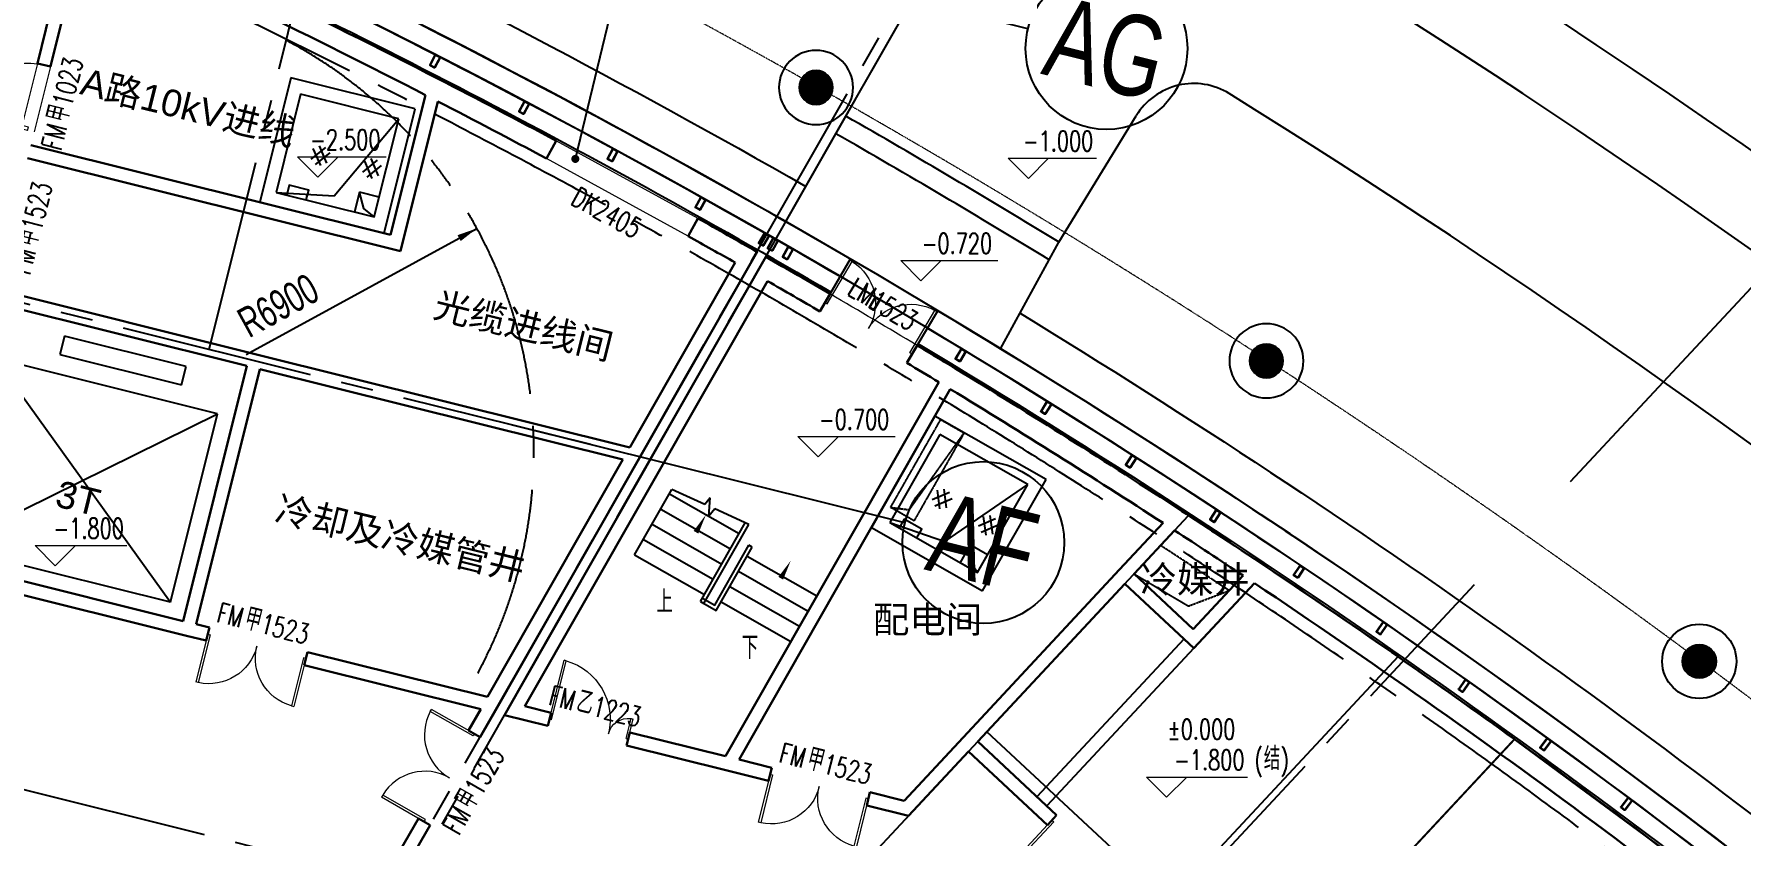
# Model space of a CAD drawing. Extents: x 138868 to 1251000, y -188972 to 132579.
# Drawn here: x 260210 to 285527, y -85706 to -73819 of the extents above; entities that cross this region are included whole.
import ezdxf
from ezdxf.enums import TextEntityAlignment as Align

# ---------------------------------------------------------------- set-up
doc = ezdxf.new("R2010")
doc.units = 0
for name, pattern in [('CENTER2', [28.575, 19.05, -3.175, 3.175, -3.175]), ('DASH', [0.35, 0.25, -0.1]), ('DASHDOT', [1, 0.5, -0.25, 0, -0.25])]:
    doc.linetypes.add(name, pattern=pattern)
doc.layers.get('0').update_dxf_attribs({"color": 8})
doc.layers.get('Defpoints').update_dxf_attribs({"color": 8})
for name, color, linetype in [('#幕墙线-平面', 8, 'Continuous'), ('#文字', 8, 'Continuous'), ('#标注', 8, 'Continuous'), ('#轴线', 8, 'CENTER2'), ('A-FLOR', 8, 'Continuous'), ('A-FLOR-GRND', 8, 'Continuous'), ('A-FLOR-OVHD', 8, 'DASH'), ('A-FLOR-UNDR', 8, 'Continuous'), ('A-ROAD', 8, 'Continuous'), ('A-THERMAL', 8, 'Continuous'), ('COLUMN', 8, 'Continuous'), ('CURTWALL', 8, 'Continuous'), ('DIM_LEAD', 8, 'Continuous'), ('DIM_SYMB', 8, 'Continuous'), ('E-EQPM-DIMS', 8, 'Continuous'), ('E-电缆排管', 8, 'Continuous'), ('EQUIP-箱柜', 8, 'Continuous'), ('EVTR', 8, 'Continuous'), ('PUB_HATCH', 8, 'Continuous'), ('STAIR', 8, 'Continuous'), ('WINDOW_TEXT', 8, 'Continuous'), ('数据中心轮廓线', 8, 'Continuous')]:
    doc.layers.add(name, color=color, linetype=linetype)
for name, color, linetype, lineweight in [('DIM_ELEV', 8, 'Continuous', 5), ('DOOR_FIRE', 8, 'Continuous', 13), ('DOOR_FIRE_TEXT', 8, 'Continuous', 9), ('DOTE', 8, 'DASHDOT', 5), ('PUB_TEXT', 8, 'Continuous', 5), ('WALL', 8, 'Continuous', 30), ('WINDOW', 8, 'Continuous', 13)]:
    doc.layers.add(name, color=color, linetype=linetype, lineweight=lineweight)
doc.styles.add('#文字', font='jrs.shx', dxfattribs={"width": 0.7, "bigfont": 'hztxt.shx'})
doc.styles.add('_TCH_DIM', font='SIMPLEX', dxfattribs={"bigfont": 'GBCBIG'})
doc.styles.add('_TCH_WINDOW', font='SIMPLEX', dxfattribs={"height": 3.5, "bigfont": 'GBCBIG'})
doc.styles.add('JHZX', font='jrs.shx', dxfattribs={"width": 0.6, "bigfont": 'jhz.shx'})
doc.styles.get("Standard").update_dxf_attribs({"font": 'arial.ttf'})
doc.dimstyles.new('JZBZ-300', dxfattribs={"dimscale": 300, "dimtxt": 3, "dimasz": 1.5, "dimexe": 1, "dimexo": 1, "dimgap": 0.5, "dimtad": 1, "dimdec": 0, "dimdsep": 46, "dimtxsty": 'JHZX', "dimblk1": 'ARCHTICK', "dimblk2": 'ARCHTICK', "dimsah": 1, "dimcen": 0, "dimclrd": 1, "dimclre": 1, "dimclrt": 2, "dimadec": 1, "dimazin": 2, "dimtfac": 1, "dimtdec": 0, "dimtix": 1, "dimtmove": 0, "dimatfit": 3, "dimfxl": 1, "dimtolj": 1, "dimlwd": -1, "dimlwe": -1, "dimarcsym": 1})

# ---------------------------------------------------------------- blocks, each defined once
blk = doc.blocks.new('E-DK')
at = {"layer": 'E-EQPM-DIMS', "ltscale": 100}
blk.add_lwpolyline([(132905, 58716), (132905, 58866), (133205, 58866), (133205, 58716)], dxfattribs=at)
at = {"layer": 'E-电缆排管'}
for p, q in [((131666, 60416), (133566, 60416)), ((131666, 58516), (131666, 60416)), ((133566, 60416), (133566, 58516)), ((131866, 58716), (131866, 60216)), ((131866, 60216), (133366, 60216)), ((132518, 58875), (131866, 60216)), ((133366, 60216), (133366, 58716)), ((131953, 59320), (132121, 59542)), ((132028, 59539), (132197, 59318)), ((132741, 59320), (132910, 59542)), ((132817, 59539), (132985, 59318)), ((131949, 59479), (132117, 59257)), ((132032, 59260), (132201, 59482)), ((132737, 59479), (132906, 59257)), ((132821, 59260), (132989, 59482)), ((133366, 58716), (132518, 58875)), ((133566, 58516), (131666, 58516)), ((133366, 58716), (131866, 58716))]:
    blk.add_line(p, q, dxfattribs=at)
at = {"layer": 'EQUIP-箱柜'}
blk.add_lwpolyline([(132166, 59016), (132166, 58716), (131866, 58716), (131866, 59016)], close=True, dxfattribs=at)
blk.add_lwpolyline([(131866, 58716), (132047, 58799), (132166, 59016)], dxfattribs=at)
blk = doc.blocks.new('_YZH')
blk.add_circle((0, 0), 0.5)
at = {"layer": 'PUB_HATCH', "const_width": 0.5}
blk.add_lwpolyline([(-0.25, 0, 1), (0.25, 0, 1)], format="xyb", close=True, dxfattribs=at)
blk = doc.blocks.new('col-ll')
at = {"layer": 'CURTWALL'}
blk.add_circle((0, 0), 550, dxfattribs=at)
at = {"layer": 'COLUMN', "xscale": 500, "yscale": 500, "zscale": 500}
blk.add_blockref('_YZH', (0, 0), dxfattribs=at)
blk = doc.blocks.new('$DorLib2D$00000002')
for p, q in [((-0.5, 0), (-0.5, 0.4875)), ((-0.475, 0.4875), (-0.5, 0.4875)), ((-0.475, 0), (-0.475, 0.4875)), ((0.475, 0), (0.475, 0.4875)), ((0.475, 0.4875), (0.5, 0.4875)), ((0.5, 0), (0.5, 0.4875)), ((-0.5, 0), (-0.475, 0)), ((0.5, 0), (0.475, 0))]:
    blk.add_line(p, q)
for centre, start, end in [((-0.4875, 0), 0, 88.53072), ((0.4875, 0), 91.46928, 180)]:
    blk.add_arc(centre, 0.4875, start, end)
blk = doc.blocks.new('$DorLib2D$00000001')
for p, q in [((0.45, 0.975), (0.5, 0.975)), ((0.45, 0), (0.45, 0.975)), ((0.5, 0), (0.5, 0.975)), ((0.5, 0), (0.45, 0))]:
    blk.add_line(p, q)
blk.add_arc((0.475, 0), 0.975, 91.4693, 180)
blk = doc.blocks.new('$DorLib2D$00000225')
for p, q in [((0.475, -0.001), (0.475, 0.752)), ((0.475, 0.752), (0.5, 0.752)), ((0.5, -0.001), (0.5, 0.752)), ((-0.5, 0), (-0.5, 0.252)), ((-0.475, 0.252), (-0.5, 0.252)), ((-0.475, 0), (-0.475, 0.252)), ((-0.475, 0), (-0.5, 0)), ((0.475, -0.001), (0.5, -0.001))]:
    blk.add_line(p, q)
for centre, radius, start, end in [((0.505, -0.002), 0.755, 92.2493, 179.7238), ((-0.501, 0.003), 0.251, 359.7899, 84.0974)]:
    blk.add_arc(centre, radius, start, end)
blk = doc.blocks.new('$WINLIB2D$00000007')
for points in [[(-0.5, 0.5), (0.5, 0.5)], [(-0.5, 0.5), (-0.5, -0.5)], [(0.5, 0.5), (0.5, -0.5)], [(-0.5, -0.5), (0.5, -0.5)]]:
    blk.add_lwpolyline(points)
blk = doc.blocks.new('A$C27be4f04')
at = {"layer": 'A-FLOR'}
for points in [[(68247, -25614), (65541, -23090), (68532, -19883, -0.007469), (71639, -21977), (68247, -25614)], [(44004, -54691), (73367, -23202, 0.004225), (71639, -21977), (68247, -25614), (65541, -23090), (62507, -26344), (57150, -25009), (46074, -44427), (43111, -49620), (43112, -49621), (41533, -52388)]]:
    blk.add_lwpolyline(points, format="xyb", close=True, dxfattribs=at)
blk.add_lwpolyline([(73367, -23202, 30, 30, -0.015695), (79603, -28005, 30, 30, -0.432715), (80317, -38770, 30, 30, 0), (80317, -38770, 30, 30, 0), (58913, -61723, 30, 30, 0), (58689, -61953, 30, 30, 0), (58356, -62261, 30, 30, -0.359534), (48935, -62499, 30, 30, 0.018226), (44260, -59101, 30, 30, 0), (41530, -57344, 30, 30, 0), (45928, -52631, 30, 30, 0), (45913, -52643, 30, 30, 0), (73367, -23202, 0, 0, 0)], format="xyseb", dxfattribs=at)
at = {"layer": 'A-FLOR-GRND', "ltscale": 5}
for points in [[(54719, -10736, -0.01815), (62855, -15006, -0.017755)], [(66034, -16886, -0.03477), (80365, -27078, -0.432715), (81195, -39589), (59791, -62541, -0.3894), (48195, -63444, 0.026639), (41387, -58667)]]:
    blk.add_lwpolyline(points, format="xyb", dxfattribs=at)
at = {"layer": 'A-FLOR-OVHD'}
blk.add_lwpolyline([(64113, -19765), (64856, -18462), (65203, -18660), (64460, -19963)], close=True, dxfattribs=at)
for points in [[(64113, -19765), (64391, -19799), (65203, -18660)], [(67724, -20750), (68531, -21227), (69133, -20998)]]:
    blk.add_lwpolyline(points, dxfattribs=at)
blk.add_lwpolyline([(68601, -21569), (67724, -20750), (68117, -20329, -0.002438), (69133, -20998), (68601, -21569)], format="xyb", dxfattribs=at)
at = {"layer": 'A-FLOR-UNDR'}
for p, q in [((68465, -21715), (66283, -24055)), ((68611, -21851), (66429, -24192))]:
    blk.add_line(p, q, dxfattribs=at)
at = {"layer": 'A-ROAD'}
for p, q in [((63450, -13963), (64540, -12057)), ((66610, -15832), (67755, -13957))]:
    blk.add_line(p, q, dxfattribs=at)
for centre, radius, start, end in [((0, -124900), 138000, 47.40447, 120.2107), ((68609, -14479), 1000, 58.1459, 148.5866), ((0, -124900), 131000, 44.52174, 58.14589)]:
    blk.add_arc(centre, radius, start, end, dxfattribs=at)
at = {"layer": 'A-THERMAL', "ltscale": 5}
for points in [[(51693, -11404), (51858, -11445), (52026, -10769, -0.025167), (63231, -16574, -0.025167)], [(64522, -17338, -0.036873), (79622, -27982, -0.432715), (80339, -38791), (58935, -61743, -0.3894), (48917, -62523, 0.028138), (41603, -57425, 0.028138)]]:
    blk.add_lwpolyline(points, format="xyb", dxfattribs=at)
at = {"layer": 'CURTWALL'}
for points in [[(51935, -10431, -0.025611), (63367, -16341)], [(64661, -17106, -0.036873), (79793, -27774, -0.432715), (80537, -38975), (59133, -61928, -0.3894), (48750, -62735, 0.028138), (41461, -57654, 0.028138)]]:
    blk.add_lwpolyline(points, format="xyb", dxfattribs=at)
at = {"layer": 'DIM_ELEV'}
for p, q in [((55616, -14866), (55316, -14566)), ((55316, -14566), (56632, -14566)), ((55616, -14866), (55916, -14566)), ((66156, -14886), (65856, -14586)), ((65856, -14586), (67165, -14586)), ((66156, -14886), (66456, -14586)), ((64563, -16403), (64263, -16103)), ((64263, -16103), (65704, -16103)), ((64563, -16403), (64863, -16103)), ((63038, -19014), (62738, -18714)), ((62738, -18714), (64179, -18714)), ((63038, -19014), (63338, -18714)), ((51722, -20629), (51422, -20329)), ((51422, -20329), (52785, -20329)), ((51722, -20629), (52022, -20329)), ((68206, -24063), (67906, -23763)), ((67906, -23763), (69408, -23763)), ((68206, -24063), (68506, -23763))]:
    blk.add_line(p, q, dxfattribs=at)
at = {"layer": 'DIM_LEAD'}
blk.add_line((59436, -14597), (60405, -10611), dxfattribs=at)
at = {"layer": 'DIM_LEAD', "const_width": 60}
blk.add_lwpolyline([(59429, -14626, 1), (59443, -14568, 1)], format="xyb", close=True, dxfattribs=at)
at = {"layer": 'DIM_SYMB', "elevation": -1683}
blk.add_lwpolyline([(60795, -20889, 0, 0, 0), (61374, -19872, 0, 80, 0), (61226, -20133, 0, 0, 0)], format="xyseb", dxfattribs=at)
at = {"layer": 'DIM_SYMB'}
blk.add_lwpolyline([(62052, -21571, 0, 0, 0), (62631, -20555, 0, 80, 0), (62483, -20815, 0, 0, 0)], format="xyseb", dxfattribs=at)
at = {"layer": 'DOOR_FIRE'}
for p, q in [((51456, -13180), (51214, -14150)), ((51650, -13228), (51408, -14198))]:
    blk.add_line(p, q, dxfattribs=at)
at = {"layer": 'DOTE'}
blk.add_arc((0, -124900), 127950, 43.11527, 122.86793, dxfattribs=at)
at = {"layer": 'EVTR'}
for p, q in [((51860, -17223), (51791, -17499)), ((53665, -17673), (51860, -17223)), ((54128, -18376), (50829, -17553)), ((50829, -17553), (53432, -21170)), ((51791, -17499), (53596, -17949)), ((53596, -17949), (53665, -17673)), ((50133, -20348), (54128, -18376)), ((53432, -21170), (54128, -18376)), ((53432, -21170), (50133, -20348))]:
    blk.add_line(p, q, dxfattribs=at)
at = {"layer": 'STAIR'}
for p, q in [((62558, -15527), (63450, -13963)), ((65745, -17412), (66610, -15832)), ((60316, -20466), (60867, -19501)), ((60832, -19563), (61865, -20152)), ((61357, -19723), (60867, -19501)), ((61437, -19625), (61357, -19723)), ((61417, -19893), (61437, -19625)), ((60703, -19789), (61736, -20378)), ((61291, -21160), (61956, -19993)), ((61503, -19788), (61417, -19893)), ((62011, -20018), (61503, -19788)), ((60445, -20240), (61479, -20830)), ((60574, -20014), (61608, -20604)), ((61343, -21190), (62011, -20018)), ((61402, -21085), (62011, -20018)), ((60316, -20466), (61350, -21056)), ((61986, -20486), (63020, -21076)), ((62060, -20356), (62008, -20326)), ((61857, -20712), (62891, -21301)), ((61728, -20938), (62762, -21527)), ((61291, -21160), (61343, -21190)), ((61599, -21163), (62633, -21753))]:
    blk.add_line(p, q, dxfattribs=at)
for points in [[(61291, -21160), (61525, -21294), (62060, -20356)], [(61320, -21108), (61503, -21212), (62008, -20326)]]:
    blk.add_lwpolyline(points, dxfattribs=at)
for radius, start, end in [(127800, 58.58663, 60.23275), (127500, 58.58024, 60.23259)]:
    blk.add_arc((0, -124900), radius, start, end, dxfattribs=at)
at = {"layer": 'WALL'}
for p, q in [((51807, -11773), (51456, -13180)), ((51650, -13228), (52025, -11724)), ((51456, -13180), (51650, -13228)), ((57213, -13650), (56696, -15723)), ((57396, -13744), (56842, -15966)), ((56696, -15723), (51360, -14393)), ((59006, -14590), (59150, -14327)), ((56842, -15966), (51311, -14587)), ((61255, -15479), (61111, -15742)), ((58385, -22843), (62261, -16048)), ((60245, -18875), (61808, -16135)), ((60381, -19040), (62131, -15974)), ((58689, -22713), (62286, -16408)), ((54709, -17495), (50828, -16527)), ((63063, -16858), (63215, -16600)), ((54563, -17665), (50779, -16721)), ((64506, -17364), (64354, -17622)), ((54563, -17665), (53620, -21449)), ((54757, -17713), (53814, -21497)), ((60245, -18875), (54709, -17495)), ((60142, -19056), (54757, -17713)), ((61663, -23454), (64827, -17907)), ((61864, -23504), (64998, -18011)), ((58135, -22575), (60142, -19056)), ((58271, -22740), (60381, -19040)), ((67509, -20687), (68154, -19995)), ((67724, -20750), (68324, -20106)), ((53620, -21449), (49836, -20505)), ((53668, -21667), (49593, -20651)), ((65190, -23174), (67509, -20687)), ((67724, -20750), (68601, -21569)), ((65405, -23237), (67587, -20896)), ((67587, -20896), (68611, -21851)), ((68601, -21569), (69341, -20776)), ((68611, -21851), (69509, -20888)), ((54008, -21546), (53814, -21497)), ((53668, -21667), (53960, -21740)), ((53960, -21740), (54008, -21546)), ((55463, -21909), (55415, -22103)), ((58135, -22575), (55463, -21909)), ((55415, -22103), (58032, -22755)), ((58032, -22755), (57851, -23072)), ((58025, -23171), (58271, -22740)), ((59078, -22810), (58689, -22713)), ((58385, -22843), (59029, -23004)), ((59029, -23004), (59078, -22810)), ((57851, -23072), (58025, -23171)), ((60242, -23100), (60194, -23294)), ((61663, -23454), (60242, -23100)), ((64313, -24115), (65190, -23174)), ((66575, -24328), (65405, -23237)), ((60194, -23294), (61688, -23667)), ((62351, -23626), (61864, -23504)), ((64379, -24337), (65269, -23383)), ((65269, -23383), (66439, -24474)), ((61688, -23667), (62302, -23820)), ((62302, -23820), (62351, -23626)), ((63806, -23989), (63758, -24183)), ((64313, -24115), (63806, -23989)), ((63758, -24183), (64379, -24337)), ((57108, -24375), (56759, -24986)), ((56933, -25086), (57282, -24474)), ((57282, -24474), (57108, -24375)), ((66439, -24474), (66575, -24328))]:
    blk.add_line(p, q, dxfattribs=at)
for radius, start, end in [(125400, 62.75884, 65.47785), (125100, 62.78433, 65.35914), (125400, 61.85582, 62.75884), (125100, 61.85713, 62.69022), (125400, 60.3, 60.75923), (125100, 60.3916, 60.75791), (125400, 59.72767, 60.23146), (125100, 59.72849, 60.1397), (125400, 58.74508, 59.04231), (125100, 58.78843, 59.04148), (125400, 56.92659, 58.74508), (125100, 56.98912, 58.69679), (125400, 56.27732, 56.92659), (125100, 56.33869, 56.89613), (125400, 50.59548, 56.27732), (125100, 50.59548, 56.24587)]:
    blk.add_arc((0, -124900), radius, start, end, dxfattribs=at)
at = {"layer": 'WINDOW'}
blk.add_arc((0, -124900), 125400, 59.04231, 59.72767, dxfattribs=at)
at = {"layer": '数据中心轮廓线'}
for p, q in [((63215, -16600), (63518, -16081)), ((64506, -17364), (64815, -16849))]:
    blk.add_line(p, q, dxfattribs=at)
for points in [[(52009, -10135, -0.02572), (63518, -16081, -0.02572)], [(64815, -16849, -0.036873), (79984, -27542, -0.432715), (80756, -39179), (59352, -62132, -0.3894), (48565, -62971, 0.028129), (41306, -57911, 0.028129)]]:
    blk.add_lwpolyline(points, format="xyb", dxfattribs=at)
at = {"layer": 'COLUMN', "xscale": -1}
for p, rotation in [((63006, -13538), 351.9999999999999), ((69687, -17592), 348.5000000000001)]:
    blk.add_blockref('col-ll', p, dxfattribs=dict(at, rotation=rotation))
at = {"layer": 'COLUMN', "rotation": 302.000000000193}
blk.add_blockref('col-ll', (76108, -22047), dxfattribs=at)
at = {"layer": 'DOOR_FIRE', "zscale": 200}
for name, p, xscale, yscale, rotation in [('$DorLib2D$00000001', (51432, -13689), -999.9999999999999, 999.9999999999999, 76.00000000004279), ('$DorLib2D$00000002', (54711, -21824), -1500, 1500, 166.0000000000203), ('$DorLib2D$00000225', (59636, -23052), -1200, 1200, 346.0000000000892), ('$DorLib2D$00000002', (57567, -23773), 1500, 1500, 60.30000000565796), ('$DorLib2D$00000002', (63054, -23904), -1500.000000000001, 1500.000000000001, 166.0000000000902), ('$DorLib2D$00000002', (67055, -24913), -1500, 1500, 137.0000000001537)]:
    blk.add_blockref(name, p, dxfattribs=dict(at, xscale=xscale, yscale=yscale, rotation=rotation))
at = {"layer": 'PUB_HATCH', "xscale": -1}
for p, rotation in [((170198, -104329), 345.9999961434531), ((150855, -137067), 330.300000127285)]:
    blk.add_blockref('E-DK', p, dxfattribs=dict(at, rotation=rotation))
at = {"layer": 'WINDOW'}
ref = blk.add_blockref('$WINLIB2D$00000007', (60131, -15035), dxfattribs=dict(at, xscale=-2400, yscale=300, zscale=2400, rotation=331.3075232254189))
ref.add_attrib('A', 'DK2405', (59346, -15259), dxfattribs={"layer": 'WINDOW_TEXT', "height": 297.5, "rotation": 331.3075, "style": '_TCH_WINDOW', "width": 0.705882})
ref = blk.add_blockref('$DorLib2D$00000002', (63785, -17111), dxfattribs=dict(at, xscale=-1500, yscale=1500, zscale=1500, rotation=329.3849856238565))
ref.add_attrib('A', 'LM1523', (63454, -16601), dxfattribs={"layer": 'WINDOW_TEXT', "height": 297.5, "rotation": 329.385, "style": '_TCH_WINDOW', "width": 0.705882})
at = {"layer": 'DOOR_FIRE_TEXT', "style": '_TCH_WINDOW', "width": 0.705882}
for s, rotation, p in [('1023', 76, (51965, -13840)), ('FM', 76, (51804, -14486)), ('1523', 76, (51507, -15684)), ('FM', 76, (51346, -16330)), ('FM', 346, (54098, -21460)), ('1523', 346, (54744, -21621)), ('FM', 346, (59023, -22688)), ('1223', 346, (59668, -22849)), ('FM', 346, (62441, -23540)), ('1523', 60.3, (58040, -24063)), ('1523', 346, (63087, -23701)), ('FM', 60.3, (57710, -24641))]:
    blk.add_text(s, height=297.5, rotation=rotation, dxfattribs=at).set_placement(p)
at = {"layer": 'DOOR_FIRE_TEXT', "style": '_TCH_WINDOW'}
for s, rotation, p in [('甲', 76, (51905, -14078)), ('甲', 76, (51447, -15922)), ('甲', 346, (54506, -21562)), ('乙', 346, (59430, -22789)), ('甲', 346, (62849, -23642)), ('甲', 60.3, (57918, -24276))]:
    blk.add_text(s, height=338, rotation=rotation, dxfattribs=at).set_placement(p)
at = {"layer": 'PUB_TEXT'}
for s, p in [('A路10kV进线', (52069, -13631)), ('光缆进线间', (57309, -16937)), ('3T', (51699, -19743)), ('冷却及冷媒管井', (54961, -19960))]:
    blk.add_text(s, height=396.5, rotation=346.1256, dxfattribs=at).set_placement(p)
at = {"layer": 'PUB_TEXT', "style": '_TCH_DIM', "width": 0.705882}
for s, height, p in [('-2.500', 297.5, (55502, -14461)), ('-1.000', 297.5, (66075, -14481)), ('-0.720', 297.5, (64574, -15998)), ('-0.700', 297.5, (63049, -18609)), ('-1.800', 297.5, (51695, -20224)), ('%%P0.000', 297.5, (68218, -23203)), ('-1.800', 297.5, (68318, -23658)), ('(', 298, (69508, -23658)), (')', 298, (69894, -23658))]:
    blk.add_text(s, height=height, dxfattribs=at).set_placement(p)
at = {"layer": 'PUB_TEXT'}
for s, p in [('冷媒井', (67819, -21029)), ('配电间', (63850, -21625))]:
    blk.add_text(s, height=396.5, dxfattribs=at).set_placement(p)
at = {"layer": 'PUB_TEXT', "style": '_TCH_DIM'}
for s, p in [('上', (60639, -21330)), ('下', (61905, -22012)), ('结', (69648, -23658))]:
    blk.add_text(s, height=338, dxfattribs=at).set_placement(p)
blk = doc.blocks.new('*U3166')
blk.add_line((0, -20), (0, 0))
blk.add_circle((0, -24), 4)
at = {"style": 'JHZX', "width": 0.75}
blk.add_attdef('AXES', text='', height=4, dxfattribs=at).set_placement((0, -24), align=Align.MIDDLE_CENTER)
blk = doc.blocks.new('*U3167')
blk.add_line((20, 0), (0, 0))
blk.add_circle((24, 0), 4)
at = {"style": 'JHZX', "width": 0.75}
blk.add_attdef('AXES', text='', height=4, dxfattribs=at).set_placement((24, 0), align=Align.MIDDLE_CENTER)
blk = doc.blocks.new('_ARCHTICK')
at = {"color": 0, "linetype": 'ByBlock', "const_width": 0.15}
blk.add_lwpolyline([(-0.5, -0.5), (0.5, 0.5)], dxfattribs=at)
blk = doc.blocks.new('*D3348')
at = {"layer": '#标注', "ltscale": 300, "transparency": 16777216}
for p, q in [((146691, -69158), (145494, -66906)), ((299030, -89214), (300769, -87349))]:
    blk.add_line(p, q, dxfattribs=at)
blk.add_arc((208802, -185972), 134550, 47, 118, dxfattribs=at)
at = {"layer": 'Defpoints', "color": 0, "ltscale": 300, "transparency": 16777216}
for p in [(253347, -59009), (146832, -69423), (298826, -89433), (208802, -185972)]:
    blk.add_point(p, dxfattribs=at)
at = {"layer": '#标注', "ltscale": 300, "transparency": 16777216, "xscale": 450, "yscale": 450, "zscale": 450}
for p, rotation in [((145635, -67171), 207.9999999999996), ((300565, -87568), 316.9999999936651)]:
    blk.add_blockref('_ARCHTICK', p, dxfattribs=dict(at, rotation=rotation))
at = {"layer": '#标注', "ltscale": 300, "transparency": 16777216, "insert": (226443, -51978), "char_height": 900, "attachment_point": 5, "rotation": 352.5, "style": 'JHZX'}
blk.add_mtext('\\A1;71°', dxfattribs=at)
blk = doc.blocks.new('*D3349')
at = {"layer": '#标注', "ltscale": 300, "transparency": 16777216}
for p, q in [((274351, -71052), (275020, -69879)), ((299030, -89214), (299951, -88226))]:
    blk.add_line(p, q, dxfattribs=at)
blk.add_arc((208802, -185972), 133350, 47, 60.3, dxfattribs=at)
at = {"layer": 'Defpoints', "color": 0, "ltscale": 300, "transparency": 16777216}
for p in [(274203, -71312), (291936, -81707), (298826, -89433), (208802, -185972)]:
    blk.add_point(p, dxfattribs=at)
at = {"layer": '#标注', "ltscale": 300, "transparency": 16777216, "xscale": 450, "yscale": 450, "zscale": 450}
for p, rotation in [((274871, -70140), 150.2999999171138), ((299746, -88446), 316.9999999936651)]:
    blk.add_blockref('_ARCHTICK', p, dxfattribs=dict(at, rotation=rotation))
at = {"layer": '#标注', "ltscale": 300, "transparency": 16777216, "insert": (288196, -78087), "char_height": 900, "attachment_point": 5, "rotation": 323.65, "style": 'JHZX'}
blk.add_mtext('\\A1;13.3°', dxfattribs=at)
blk = doc.blocks.new('*D3350')
at = {"layer": '#标注', "ltscale": 300, "transparency": 16777216}
for p, q in [((240808, -57601), (241135, -56292)), ((274351, -71052), (275020, -69879))]:
    blk.add_line(p, q, dxfattribs=at)
blk.add_arc((208802, -185972), 133350, 60.3, 76, dxfattribs=at)
at = {"layer": 'Defpoints', "color": 0, "ltscale": 300, "transparency": 16777216}
for p in [(240736, -57893), (264031, -64596), (274203, -71312), (208802, -185972)]:
    blk.add_point(p, dxfattribs=at)
at = {"layer": '#标注', "ltscale": 300, "transparency": 16777216, "xscale": 450, "yscale": 450, "zscale": 450}
for p, rotation in [((241062, -56583), 165.999999999999), ((274871, -70140), 330.2999999171137)]:
    blk.add_blockref('_ARCHTICK', p, dxfattribs=dict(at, rotation=rotation))
at = {"layer": '#标注', "ltscale": 300, "transparency": 16777216, "insert": (258655, -61644), "char_height": 900, "attachment_point": 5, "rotation": 338.15, "style": 'JHZX'}
blk.add_mtext('\\A1;15.7°', dxfattribs=at)
blk = doc.blocks.new('LZ')
at = {"layer": '#幕墙线-平面', "ltscale": 250}
for points in [[(-33, 0, -0.414214), (-40, 7), (-40, 172, -0.414214), (-33, 180), (32, 180, -0.414214), (40, 172), (40, 7, -0.414214), (32, 0)], [(-33, 6, -0.414214), (-34, 7), (-34, 172, -0.414214), (-33, 174), (32, 174, -0.414214), (34, 172), (34, 7, -0.414214), (32, 6)]]:
    blk.add_lwpolyline(points, format="xyb", close=True, dxfattribs=at)

msp = doc.modelspace()

# ---------------------------------------------------------------- linework, layer by layer
at = {"layer": '#幕墙线-平面', "ltscale": 500}
msp.add_lwpolyline([(156928.4, -71145.1, 0.0006187), (156644.4, -71273.8, 0.4324632), (152892.4, -82312), (167625.3, -110020.5, 0.3897333), (177836.5, -113619.5, -0.2739153), (257366.8, -124043, 0.3894), (268154.3, -123203.8), (289558.2, -100250.9, 0.4327153), (288785.7, -88613.5, 0.0656468), (260815, -71208.1, 0.0656468)], format="xyb", dxfattribs=at)
at = {"layer": '#幕墙线-平面'}
msp.add_lwpolyline([(288595.3, -88845.3, 0.0655389), (260740.3, -71503.7, 0.0655389)], format="xyb", dxfattribs=at)
at = {"layer": '#标注', "ltscale": 300}
msp.add_lwpolyline([(263355.6, -78569.6), (266514.5, -76842.9), (266777.7, -76699)], dxfattribs=at)
msp.add_lwpolyline([(266514.5, -76842.9, 99, 0, 0), (266777.7, -76699, 0, 0, 0)], format="xyseb", dxfattribs=at)
at = {"layer": '#轴线', "ltscale": 150}
for p, q in [((268468.4, -79905.6), (217886.2, -67294)), ((262807.3, -78494.1), (264900, -70101.1)), ((243245.4, -125585.9), (274202.5, -71312.2)), ((243375.7, -125660.1), (274332.8, -71386.6)), ((275212.9, -88801.5), (216192.7, -74086.1)), ((247881.6, -118110.7), (281574.2, -81979.8))]:
    msp.add_line(p, q, dxfattribs=at)
for centre, radius, start, end in [((208802, -185971.6), 124900, 45.623668, 118.956278), ((260723.2, -80008.4), 6900, 331.54592, 62.11417)]:
    msp.add_arc(centre, radius, start, end, dxfattribs=at)

# ---------------------------------------------------------------- block references
at = {"layer": '#幕墙线-平面', "ltscale": 300}
msp.add_blockref('A$C27be4f04', (208802, -61071.6), dxfattribs=at)
at = {"layer": '#幕墙线-平面'}
for p, rotation in [((266199.2, -74141.2), 152.8307257000757), ((267520.8, -74829.4), 152.1515633669731), ((268834, -75533.2), 151.4724010338704), ((270138.9, -76252.5), 150.7932387007677), ((271435.1, -76987.3), 150.1140763676649), ((272722.5, -77737.4), 149.4349140345623), ((274001, -78502.6), 148.7557517014596), ((275270.3, -79283), 148.0765893683569), ((276530.2, -80078.4), 147.3974270352542), ((277780.7, -80888.6), 146.7182647021515), ((279021.4, -81713.6), 146.0391023690488), ((280252.3, -82553.3), 145.3599400359461), ((281473.1, -83407.5), 144.6807777028434), ((282683.7, -84276.1), 144.0016153697407), ((283884, -85159), 143.3224530366381)]:
    msp.add_blockref('LZ', p, dxfattribs=dict(at, rotation=rotation))
at = {"layer": '#幕墙线-平面', "ltscale": 300, "rotation": 150.5704715274969}
for p in [(271081.1, -76784.6), (271211.3, -76859)]:
    msp.add_blockref('LZ', p, dxfattribs=at)
at = {"layer": '#标注'}
ref = msp.add_blockref('*U3166', (272811.3, -74050.3), dxfattribs=dict(at, xscale=-300.0000000000002, yscale=300.0000000000002, zscale=300.0000000000001, rotation=150.2825580386363))
ref.add_attrib('AXES', 'B1', dxfattribs={"layer": '0', "height": 1200, "rotation": 330.28256, "style": 'JHZX', "width": 0.75}).set_placement((276380.6, -67797.2), align=Align.MIDDLE_CENTER)
at = {"layer": '#标注', "xscale": 300, "yscale": 300, "rotation": 345.9999999999856}
for p, values in [((269130.6, -72289.6), {'AXES': 'AG'}), ((267304.1, -79615.3), {'AXES': 'AF'}), ((265610.6, -86407.4), {'AXES': 'AE'})]:
    msp.add_blockref('*U3167', p, dxfattribs=at).add_auto_attribs(values)
at = {"layer": '#标注'}
ref = msp.add_blockref('*U3166', (282992.5, -80456.7), dxfattribs=dict(at, xscale=-300.0000000000002, yscale=300.0000000000002, zscale=300.0000000000001, rotation=136.9855903515799))
ref.add_attrib('AXES', 'B2', dxfattribs={"layer": '0', "height": 1200, "rotation": 316.98559, "style": 'JHZX', "width": 0.75}).set_placement((287904.2, -75192.2), align=Align.MIDDLE_CENTER)

# ---------------------------------------------------------------- texts
at = {"layer": '#文字', "ltscale": 300, "style": '#文字', "width": 0.7}
msp.add_text('R6900', height=446.25, rotation=28.66098, dxfattribs=at).set_placement((263396.4, -78331.4))

# ---------------------------------------------------------------- dimensions: what is measured, and where the dimension line sits
at = {"layer": '#标注', "ltscale": 300}
for base, p1, p2, picture, middle in [((253346.6, -59009.1), (298825.8, -89432.9), (146831.7, -69422.5), '*D3348', (226442.6, -51977.8)), ((264030.7, -64596.1), (274202.5, -71312.2), (240735.7, -57892.6), '*D3350', (258655.2, -61644.4)), ((291935.7, -81707.5), (298825.8, -89432.9), (274202.5, -71312.2), '*D3349', (288196.3, -78086.7))]:
    dim = msp.add_angular_dim_3p(base=base, center=(208802, -185971.6), p1=p1, p2=p2, dimstyle='JZBZ-300', override={"dimclrd": 256, "dimclre": 256, "dimclrt": 256}, dxfattribs=at)
    dim.commit()
    dim.dimension.update_dxf_attribs({"geometry": picture, "text_midpoint": middle})

doc.saveas('drawing.dxf')
